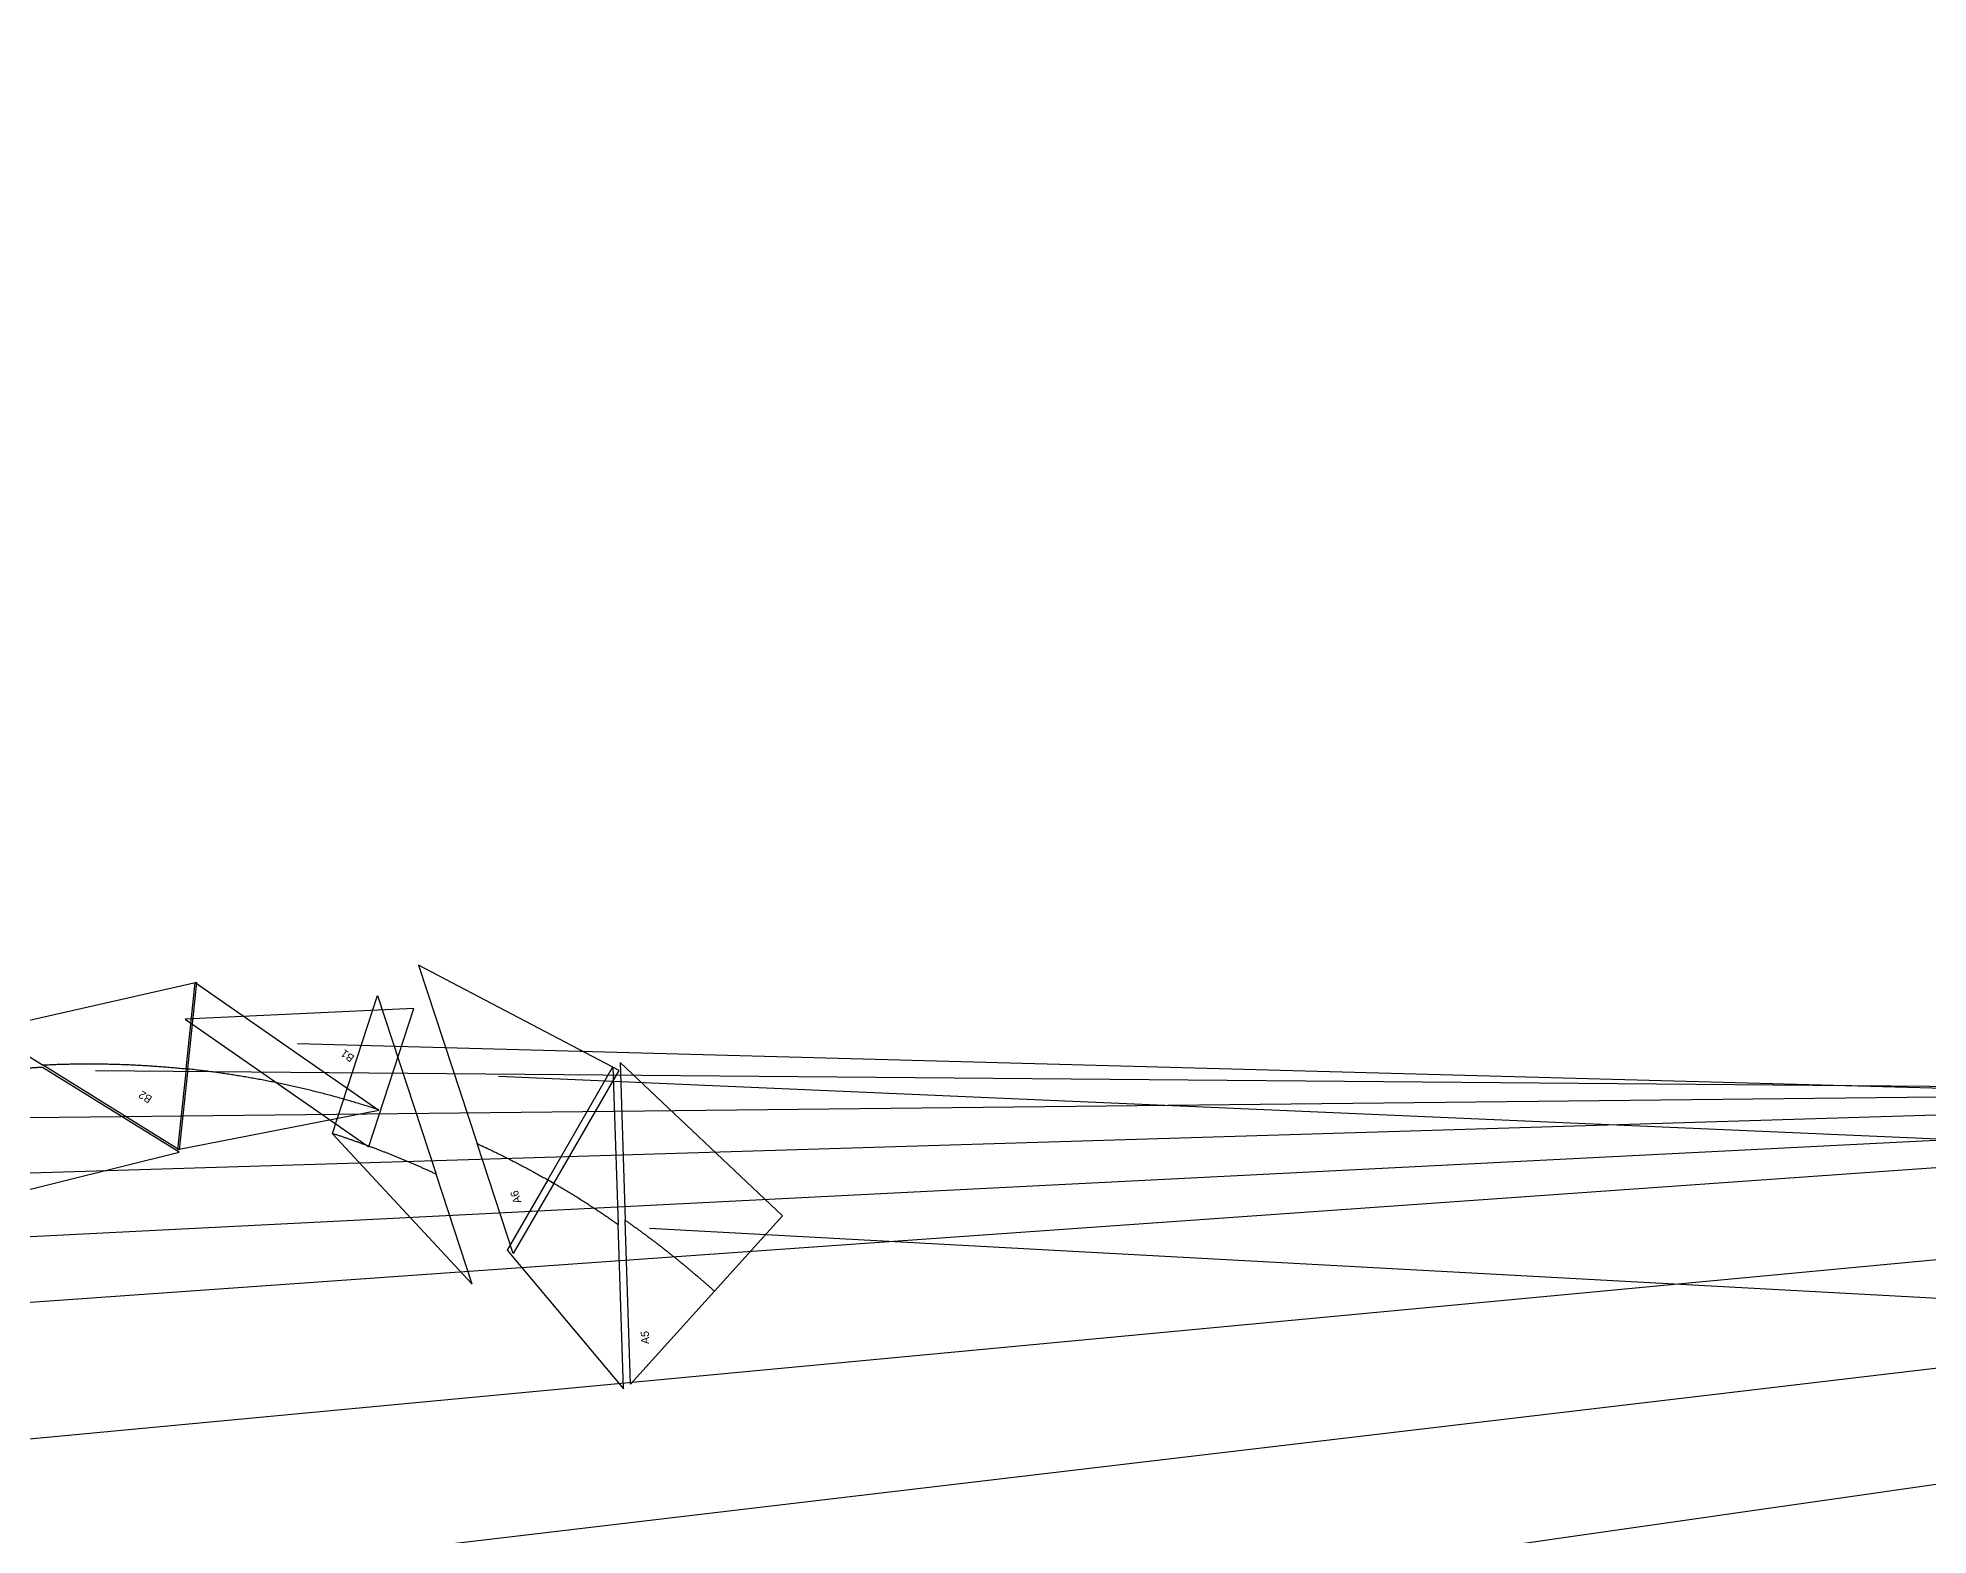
# Model space of a CAD drawing. Extents: x -8646 to 178477, y -34077 to 43180.
# Drawn here: x -372 to 14744, y 3634 to 15608 of the extents above; entities that cross this region are included whole.
import ezdxf

# ---------------------------------------------------------------- set-up
doc = ezdxf.new("R2010")
doc.units = 0
doc.header["$MEASUREMENT"] = 0
for name, color, linetype in [('08-connection.roosters', 7, 'CONTINUOUS'), ('08-text.roosters', 7, 'CONTINUOUS'), ('81_ROOSTERS_PLINE', 5, 'CONTINUOUS')]:
    doc.layers.add(name, color=color, linetype=linetype)

msp = doc.modelspace()

# ---------------------------------------------------------------- linework, layer by layer
at = {"layer": '08-connection.roosters'}
for p, q in [((-7343.858130604619, 877.1357984699305, 661.3427958335836), (174527.4079076358, 26858.08514451893)), ((-7037.082603459374, 2388.051740964363, 659.5842192043453), (174527.4079076358, 23858.08514451893)), ((-6498.051099716967, 3834.421249399886, 706.8573468052379), (174527.4079076358, 20858.08514451893)), ((-5672.860223046182, 5127.435845106038, 678.2450032062604), (174527.4079076358, 17858.08514451893)), ((-4195.642107188645, 5833.038410345374, 617.93023567459), (174527.4079076358, 14858.08514451893)), ((-2813.464880990865, 6458.431206687787, 608.2443535234648), (174527.4079076358, 11858.08514451893)), ((-1403.919189806508, 6963.46504033203, 580.3770048371491), (174527.4079076358, 8858.085144518933)), ((1705.12685749617, 7566.958934281483, 618.9725380565419), (174527.4079076358, 2858.085144518933)), ((88.65553693294987, 7348.86524641118, 572.2321686452246), (174527.4079076358, 5858.085144518933)), ((3311.557074248001, 7304.005791712098, 580.5593866365325), (174527.4079076358, -141.9148554810672)), ((4518.711591671058, 6089.551740798206, 542.4732510880306), (174527.4079076358, -3141.914855481067))]:
    msp.add_line(p, q, dxfattribs=at)
at = {"layer": '81_ROOSTERS_PLINE', "extrusion": (-0.05059174290104139, 0.1818941140510407, -0.9820157874615978)}
msp.add_lwpolyline([(-2769.719855455041, 6997.276164503067), (-3024.841281820331, 7655.34206047344), (-1302.381167169912, 7741.62982689574), (-1660.738447595388, 7345.368445193388), (-1672.070705341947, 7342.754379251082), (-1683.398848403554, 7340.122573881071), (-1694.722856769516, 7337.473034442422), (-1706.042710429144, 7334.805766294206), (-1717.358374188429, 7332.120778410768), (-1728.669812875576, 7329.418079861647), (-1739.977006524886, 7326.697676145932), (-1751.279935170664, 7323.959572762714), (-1762.57858646757, 7321.203773346288), (-1773.872887312657, 7318.430296450305), (-1785.162817822141, 7315.639147779882), (-1796.448358112239, 7312.83033304014), (-1807.729488299165, 7310.003857936196), (-1819.006188499137, 7307.159728173171), (-1830.278438828372, 7304.297949456185), (-1841.546219403084, 7301.418527490356), (-1852.809479779358, 7298.521475866551), (-1864.068170198388, 7295.60680820083), (-1875.322270861159, 7292.674530477834), (-1886.571761968656, 7289.724648682206), (-1897.816623721864, 7286.757168798586), (-1909.056836321769, 7283.772096811616), (-1920.292379969355, 7280.769438705939), (-1931.523234865607, 7277.749200466199), (-1942.749351005685, 7274.711396275809), (-1953.970678757006, 7271.656040419099), (-1965.187198384113, 7268.583139165556), (-1976.398890151548, 7265.492698784672), (-1987.605734323854, 7262.384725545939), (-1998.807711165574, 7259.259225718845), (-2010.00480094125, 7256.116205572883), (-2021.196983915424, 7252.955671377541), (-2033.091317682145, 7249.576129599239), (-2044.979953271061, 7246.176834181017), (-2056.862867139243, 7242.757793175812), (-2068.740035743763, 7239.319014636565), (-2080.611435541692, 7235.860506616214), (-2092.477042990102, 7232.382277167693), (-2104.336834546065, 7228.884334343947), (-2116.190786666652, 7225.36668619791), (-2128.038875808934, 7221.82934078252), (-2139.881078429983, 7218.272306150719), (-2151.717370986871, 7214.695590355442), (-2163.547729936669, 7211.099201449628), (-2175.372131736448, 7207.483147486217), (-2187.190552843281, 7203.847436518146), (-2199.002969714238, 7200.192076598352), (-2210.809358806391, 7196.517075779778), (-2222.609625448733, 7192.822464450877), (-2234.403675810508, 7189.108273254362), (-2246.191486606408, 7185.37451093759), (-2257.973034551131, 7181.621186247931), (-2269.748296359369, 7177.848307932741), (-2281.517248745818, 7174.055884739382), (-2293.279868425172, 7170.243925415218), (-2305.036132112126, 7166.412438707608), (-2316.786016521375, 7162.561433363916), (-2328.529498367613, 7158.690918131501), (-2340.266554365534, 7154.800901757725), (-2351.997161229835, 7150.891392989953), (-2363.721295675207, 7146.962400575543), (-2375.438934416347, 7143.013933261857), (-2387.15005416795, 7139.045999796259), (-2398.854631644709, 7135.058608926107), (-2410.552569781469, 7131.051794739316), (-2422.243779596763, 7127.025589080525), (-2433.928238082816, 7122.980001379407), (-2445.605922231848, 7118.915041065639), (-2457.276809036082, 7114.830717568901), (-2468.940875487742, 7110.727040318869), (-2480.598098579048, 7106.604018745217), (-2492.248455302224, 7102.461662277628), (-2503.891922649492, 7098.299980345775), (-2515.528477613074, 7094.118982379336), (-2527.158097185194, 7089.918677807988), (-2538.780758358072, 7085.699076061409), (-2550.396438123932, 7081.460186569276), (-2562.005113474996, 7077.202018761264), (-2573.606761403486, 7072.924582067053), (-2585.201358901626, 7068.627885916319), (-2596.788813788372, 7064.311965569568), (-2608.369034813138, 7059.976856461398), (-2619.941999264858, 7055.622568690927), (-2631.507684432466, 7051.249112357271), (-2643.066067604896, 7046.856497559544), (-2654.617126071083, 7042.444734396864), (-2666.160837119961, 7038.013832968345), (-2677.697178040463, 7033.563803373104), (-2689.226126121523, 7029.094655710257), (-2700.747658652076, 7024.606400078918), (-2712.261752921055, 7020.099046578205), (-2723.768386217395, 7015.572605307232), (-2735.26753583003, 7011.027086365117), (-2746.759179047893, 7006.462499850973), (-2758.243293159919, 7001.878855863918), (-2769.719855455041, 6997.276164503066)], dxfattribs=at)
at = {"layer": '81_ROOSTERS_PLINE', "color": 5, "extrusion": (0.03266261437086417, -0.1802023226794767, 0.9830871154294425)}
msp.add_lwpolyline([(2113.658465373279, 7222.492187653424), (2308.349477705465, 7900.896989631577), (3565.619322148875, 6618.488436147631), (3554.809866993113, 6624.375391203017), (3543.990766431945, 6630.244600999557), (3533.16204892608, 6636.096048495271), (3522.323742971627, 6641.929716694151), (3511.475877088174, 6647.745588652584), (3500.618479845405, 6653.543647465138), (3489.751579838379, 6659.323876277894), (3478.875205694531, 6665.086258284696), (3467.98938213388, 6670.830778802138), (3457.094149533137, 6676.55741496571), (3446.189528882006, 6682.266154202684), (3435.275541170194, 6687.956983940333), (3424.352260488643, 6693.629863907947), (3413.419610722935, 6699.284832290332), (3402.477688224212, 6704.921837735217), (3391.526589343609, 6710.540828890324), (3380.566207330513, 6716.141858731054), (3369.596668088311, 6721.724861545913), (3358.617991031794, 6727.289826048081), (3347.630195575756, 6732.836740950732), (3336.633301134992, 6738.365594967044), (3325.627327124294, 6743.876376810195), (3314.612292958457, 6749.369075193361), (3303.588218052272, 6754.843678829717), (3292.555181455764, 6760.300146898518), (3281.513202791336, 6765.738468282048), (3270.462307610213, 6771.158629030186), (3259.402521463621, 6776.560615192816), (3248.333869902785, 6781.944412819821), (3237.256378478931, 6787.310007961079), (3226.170072743284, 6792.657386666474), (3215.074978247069, 6797.986534985886), (3203.970528963376, 6803.297721465039), (3192.85747960452, 6808.590582295649), (3181.735852008293, 6813.8651063304), (3170.605668012489, 6819.121282421974), (3159.466949454902, 6824.359099423056), (3148.319718173324, 6829.578546186332), (3137.163996005548, 6834.779611564485), (3125.999804789368, 6839.9622844102), (3114.827166362579, 6845.126553576159), (3103.646102562971, 6850.27240791505), (3092.45663522834, 6855.399836279555), (3081.258786196479, 6860.508827522359), (3070.05257730518, 6865.599370496147), (3058.838030392237, 6870.6714540536), (3047.615167295444, 6875.725067047406), (3036.384009852593, 6880.760198330248), (3025.144579901478, 6885.776836754811), (3013.896899279892, 6890.774971173776), (3002.64098982563, 6895.754590439832), (2991.376873376483, 6900.715683405662), (2980.104571770245, 6905.658238923948), (2968.824106844711, 6910.582245847377), (2957.535500437671, 6915.487693028631), (2946.238774386922, 6920.374569320395), (2934.933950530254, 6925.242863575353), (2923.621050705462, 6930.092564646192), (2912.30009675034, 6934.923661385594), (2900.97111050268, 6939.736142646243), (2889.634113800276, 6944.529997280824), (2878.289128480922, 6949.305214142022), (2866.936176382409, 6954.061782082518), (2855.575279342532, 6958.799689955002), (2844.206556782787, 6963.518886196242), (2832.830197278658, 6968.219291490595), (2821.446223274521, 6972.900895969046), (2810.054657214748, 6977.563689762579), (2798.655521543712, 6982.207663002182), (2787.248838705788, 6986.832805818841), (2775.834631145347, 6991.439108343542), (2764.412921306764, 6996.026560707272), (2752.983731634411, 7000.595153041014), (2741.547084572663, 7005.144875475758), (2730.103002565892, 7009.675718142491), (2718.651508058472, 7014.187671172195), (2707.192623494775, 7018.680724695858), (2695.726371319177, 7023.154868844465), (2684.252773976049, 7027.610093749005), (2672.771853909765, 7032.046389540463), (2661.283633564698, 7036.463746349824), (2649.788135385223, 7040.862154308075), (2638.285381815711, 7045.241603546202), (2626.775395300537, 7049.602084195191), (2615.258198284073, 7053.943586386028), (2603.733813210693, 7058.2661002497), (2592.202262524771, 7062.569615917193), (2580.66356867068, 7066.854123519493), (2569.117754092792, 7071.119613187585), (2557.564841235482, 7075.366075052458), (2546.004852543123, 7079.593499245096), (2534.437810460087, 7083.801875896484), (2522.863737430749, 7087.991195137613), (2511.282655899482, 7092.161447099465), (2499.694588310658, 7096.312621913024), (2488.099557108652, 7100.444709709282), (2476.497718361799, 7104.557653366233), (2464.889233794629, 7108.651394763527), (2453.27412640614, 7112.725925353117), (2441.652419195334, 7116.781236586968), (2430.024135161211, 7120.817319917035), (2418.389297302772, 7124.834166795274), (2406.747928619016, 7128.831768673645), (2395.100052108945, 7132.810117004107), (2383.445690771557, 7136.769203238618), (2371.784867605854, 7140.709018829134), (2360.117605610836, 7144.629555227614), (2348.443927785504, 7148.530803886018), (2336.763857128857, 7152.412756256303), (2325.077416639896, 7156.275403790428), (2313.384629317622, 7160.118737940349), (2301.685518161034, 7163.942750158026), (2289.980106169134, 7167.747431895417), (2278.26841634092, 7171.53277460448), (2266.550471675394, 7175.29876973717), (2254.826295171556, 7179.045408745449), (2243.095909828406, 7182.772683081275), (2231.359338644945, 7186.480584196604), (2219.616604620173, 7190.169103543397), (2207.86773075309, 7193.838232573608), (2196.112740042696, 7197.487962739198), (2184.351655487993, 7201.118285492126), (2172.584500087979, 7204.72919228435), (2160.811296841657, 7208.320674567825), (2149.032068748025, 7211.892723794514), (2137.246838806085, 7215.44533141637), (2125.455630014836, 7218.978488885354), (2113.658465373278, 7222.492187653422)], dxfattribs=at)
at = {"layer": '81_ROOSTERS_PLINE', "extrusion": (-0.03427206997834103, -0.2715735255594451, 0.9618072808180509)}
msp.add_lwpolyline([(1414.322900848563, 7251.658544045021), (1632.056602462788, 8437.55041113165), (-171.4490268682903, 8111.256877458523), (1406.249872348022, 7253.256094704112), (1414.322900848563, 7251.658544045022)], dxfattribs=at)
at = {"layer": '81_ROOSTERS_PLINE', "color": 5, "extrusion": (0.2194185483857486, 0.2088324898771307, -0.9530186209072775)}
msp.add_lwpolyline([(3589.357821809656, 6461.358535711617), (4141.93613648684, 7532.994990573698), (2784.254842086437, 6855.992632436111), (2790.72333542193, 6853.293188636216), (2797.189242094319, 6850.587569628253), (2803.652558201378, 6847.87577774863), (2810.113279840886, 6845.157815333752), (2816.571403110617, 6842.433684720028), (2823.026924108349, 6839.703388243865), (2829.479838931859, 6836.966928241667), (2835.930143678924, 6834.224307049843), (2842.377827499543, 6831.475529970715), (2848.8228795948, 6828.720602316127), (2855.265296085031, 6825.959526459796), (2861.705073090575, 6823.192304775434), (2868.142206731765, 6820.41893963675), (2874.57669312894, 6817.639433417462), (2881.008528402436, 6814.853788491278), (2887.437708672591, 6812.062007231914), (2893.8642470921, 6809.264084588092), (2900.288102127796, 6806.460039332882), (2906.709269933986, 6803.64987389538), (2913.127746664975, 6800.833590704685), (2919.543528475074, 6798.011192189897), (2925.956611518586, 6795.182680780114), (2932.366991949821, 6792.348058904434), (2938.774665923084, 6789.507328991958), (2945.179629592685, 6786.660493471783), (2951.581879112929, 6783.807554773008), (2957.981410638125, 6780.948515324731), (2964.378220322579, 6778.083377556053), (2970.772304320599, 6775.212143896071), (2977.163658786491, 6772.334816773884), (2983.552279874563, 6769.451398618592), (2989.938163739121, 6766.561891859291), (2996.32129168428, 6763.666305670296), (3002.701647688942, 6760.764648076292), (3009.079227954716, 6757.856921578248), (3015.454028683216, 6754.943128677135), (3021.826046076053, 6752.023271873924), (3028.195276334834, 6749.097353669586), (3034.561715661176, 6746.165376565093), (3040.925360256685, 6743.227343061412), (3047.286206322975, 6740.283255659517), (3053.644250061658, 6737.333116860378), (3059.999487674342, 6734.376929164966), (3066.351915362641, 6731.414695074251), (3072.701529328164, 6728.446417089202), (3079.048325772525, 6725.472097710794), (3085.392300897331, 6722.491739439993), (3091.733450904196, 6719.505344777773), (3098.071758280152, 6716.512922707745), (3104.40720646367, 6713.514481826871), (3110.739791689282, 6710.510024713593), (3117.069510191518, 6707.499553946349), (3123.396358204911, 6704.48307210358), (3129.720331963991, 6701.460581763722), (3136.041427703286, 6698.432085505216), (3142.359641657329, 6695.397585906503), (3148.674970060651, 6692.35708554602), (3154.987409147784, 6689.310587002208), (3161.296955153256, 6686.258092853504), (3167.603604311599, 6683.19960567835), (3173.907352857344, 6680.135128055183), (3180.208197025021, 6677.064662562442), (3186.506133049163, 6673.98821177857), (3192.801157164298, 6670.905778282002), (3199.093241529292, 6667.817376483043), (3205.382380571955, 6664.723009936635), (3211.668570576264, 6661.62268128998), (3217.951807826195, 6658.516393190276), (3224.232088605723, 6655.404148284722), (3230.509409198824, 6652.285949220519), (3236.783765889475, 6649.161798644866), (3243.055154961653, 6646.031699204964), (3249.323572699333, 6642.895653548011), (3255.589015386491, 6639.753664321206), (3261.851479307104, 6636.605734171751), (3268.110960745148, 6633.451865746845), (3274.367455984598, 6630.292061693686), (3280.620961309432, 6627.126324659476), (3286.871473003624, 6623.954657291413), (3293.118987351152, 6620.777062236696), (3299.363488046402, 6617.593548569138), (3305.60495840867, 6614.404125615051), (3311.84339478836, 6611.208796080066), (3318.078793535875, 6608.007562669813), (3324.311151001618, 6604.800428089919), (3330.54046353599, 6601.587395046013), (3336.766727489398, 6598.368466243726), (3342.989939212242, 6595.143644388687), (3349.210095054927, 6591.912932186524), (3355.427191367856, 6588.676332342866), (3361.641224501432, 6585.433847563343), (3367.852190806057, 6582.185480553584), (3374.060086632135, 6578.931234019219), (3380.264908330071, 6575.671110665875), (3386.466652250265, 6572.405113199182), (3392.665314743122, 6569.133244324771), (3398.860973096569, 6565.855463880453), (3405.053504757135, 6562.571837399718), (3411.242906152126, 6559.282367684915), (3417.429173708844, 6555.987057538398), (3423.612303854592, 6552.68590976252), (3429.792293016673, 6549.378927159632), (3435.969137622393, 6546.06611253209), (3442.142834099053, 6542.747468682244), (3448.313378873956, 6539.422998412447), (3454.480768374406, 6536.09270452505), (3460.644999027706, 6532.756589822408), (3466.80606726116, 6529.414657106874), (3472.963969502073, 6526.066909180799), (3479.118702177746, 6522.713348846537), (3485.270261715481, 6519.353978906438), (3491.418644542583, 6515.988802162856), (3497.563847086357, 6512.617821418145), (3503.705865774104, 6509.241039474656), (3509.844697033127, 6505.858459134742), (3515.980337290731, 6502.470083200756), (3522.112782974219, 6499.075914475049), (3528.242030510894, 6495.675955759976), (3534.36807632806, 6492.270209857888), (3540.490916853018, 6488.858679571138), (3546.610548513073, 6485.441367702078), (3552.726967735528, 6482.018277053063), (3558.840170947689, 6478.589410426443), (3564.950154576856, 6475.154770624571), (3571.056915050332, 6471.7143604498), (3577.160448795421, 6468.268182704483), (3583.260752239429, 6464.816240190971), (3589.357821809656, 6461.358535711618)], dxfattribs=at)
at = {"layer": '81_ROOSTERS_PLINE', "extrusion": (-0.02927299877169784, -0.151467510876889, 0.9880286861684088)}
msp.add_lwpolyline([(2463.352529488897, 7128.362768141757), (2803.60445864573, 8125.009919764452), (1070.047117033011, 8655.401493870411), (1801.199575985352, 7326.098378754622), (1811.679383418523, 7323.481970511368), (1822.155378216128, 7320.850412064595), (1832.62754439669, 7318.203707889552), (1843.095865978733, 7315.541862461481), (1853.560326980779, 7312.864880255636), (1864.020911421351, 7310.172765747259), (1874.477603318973, 7307.465523411599), (1884.930386692167, 7304.743157723902), (1895.379222347466, 7302.005679258664), (1905.824071155986, 7299.253098716917), (1916.264917195331, 7296.485420773578), (1926.701744543105, 7293.702650103569), (1937.134537276908, 7290.904791381812), (1947.563279474346, 7288.091849283225), (1957.98795521302, 7285.263828482729), (1968.408548570532, 7282.420733655244), (1978.825101245246, 7279.562553620553), (1989.237470378194, 7276.689327910773), (1999.645640140252, 7273.801061498394), (2010.049594702294, 7270.897759355911), (2020.449318235195, 7267.979426455815), (2030.844794909828, 7265.046067770598), (2041.23600889707, 7262.097688272754), (2051.622944367795, 7259.134292934771), (2062.005585492877, 7256.155886729146), (2072.383916443191, 7253.162474628371), (2082.757921389612, 7250.154061604933), (2093.127584503015, 7247.130652631328), (2103.492889954273, 7244.092252680048), (2113.853821914263, 7241.038866723587), (2124.210364553859, 7237.970499734432), (2134.562502043933, 7234.887156685081), (2144.910171405857, 7231.788856702897), (2155.25331249295, 7228.675618357842), (2165.59190960878, 7225.547447015254), (2175.925947056915, 7222.404348040468), (2186.255409140922, 7219.246326798818), (2196.580280164372, 7216.073388655641), (2206.900544430831, 7212.885538976271), (2217.216186243867, 7209.682783126045), (2227.52718990705, 7206.465126470299), (2237.833539723945, 7203.232574374366), (2248.135219998124, 7199.985132203585), (2258.432215033152, 7196.722805323286), (2268.724509132597, 7193.44559909881), (2279.012086600031, 7190.153518895488), (2289.294931739018, 7186.84657007866), (2299.573028853128, 7183.524758013657), (2309.846316794324, 7180.18810286456), (2320.11473476926, 7176.836624969987), (2330.37826722352, 7173.470330083459), (2340.636898602691, 7170.089223958495), (2350.890613352356, 7166.693312348615), (2361.139395918105, 7163.282601007337), (2371.383230745519, 7159.857095688177), (2381.622102280188, 7156.416802144656), (2391.855994967694, 7152.961726130293), (2402.084893253624, 7149.491873398608), (2412.308781583563, 7146.007249703118), (2422.527644403097, 7142.507860797341), (2432.741466157812, 7138.993712434798), (2442.950231293294, 7135.464810369007), (2453.153924255127, 7131.921160353486), (2463.352529488897, 7128.362768141756)], dxfattribs=at)
at = {"layer": '81_ROOSTERS_PLINE', "color": 5, "extrusion": (-0.04475863911972539, 0.1909130600558805, -0.9805859818110036)}
msp.add_lwpolyline([(-1357.797611757423, 7400.165542443919), (-1351.3715937006, 7401.361878007518), (-1344.944543683995, 7402.552541227976), (-1338.516465315732, 7403.737531384836), (-1332.087362203937, 7404.916847757641), (-1325.657237956734, 7406.090489625931), (-1319.226096182249, 7407.258456269248), (-1312.793940488608, 7408.420746967133), (-1306.360774483934, 7409.577360999128), (-1299.926601776353, 7410.728297644774), (-1293.491425973991, 7411.873556183615), (-1287.055250684972, 7413.013135895189), (-1280.618079517421, 7414.147036059039), (-1274.179916079464, 7415.275255954707), (-1267.740763979225, 7416.397794861737), (-1261.300626824831, 7417.514652059667), (-1254.859508224404, 7418.625826828041), (-1248.417411786072, 7419.731318446398), (-1241.974341117958, 7420.831126194281), (-1235.530299828189, 7421.925249351232), (-1229.085291524889, 7423.013687196792), (-1222.639319816183, 7424.096439010505), (-1216.192388310197, 7425.17350407191), (-1209.744500615054, 7426.244881660547), (-1203.295660338882, 7427.310571055961), (-1196.845871089803, 7428.370571537693), (-1190.395136475945, 7429.424882385282), (-1183.943460105431, 7430.473502878275), (-1177.490845586387, 7431.516432296208), (-1171.037296526938, 7432.553669918625), (-1164.58281653521, 7433.585215025068), (-1158.127409219326, 7434.611066895077), (-1151.671078187413, 7435.631224808196), (-1145.21384923803, 7436.645684567635), (-1138.75574844736, 7437.654442013588), (-1132.296779445645, 7438.657496543202), (-1125.836945863129, 7439.654847553615), (-1119.376251330058, 7440.646494441971), (-1112.914699476674, 7441.632436605414), (-1106.452293933222, 7442.612673441085), (-1099.989038329946, 7443.58720434613), (-1093.52493629709, 7444.556028717688), (-1087.059991464898, 7445.519145952901), (-1080.594207463613, 7446.476555448917), (-1074.127587923481, 7447.428256602873), (-1067.660136474745, 7448.374248811915), (-1061.191856747649, 7449.314531473185), (-1054.722752372437, 7450.249103983825), (-1048.252826979354, 7451.177965740979), (-1041.782084198642, 7452.101116141789), (-1035.310527660547, 7453.018554583397), (-1028.838160995313, 7453.930280462948), (-1022.364987833183, 7454.836293177582), (-1015.891011804401, 7455.736592124443), (-1009.416236539211, 7456.631176700673), (-1002.940665667859, 7457.520046303415), (-996.4643028205868, 7458.403200329813), (-989.9871516276395, 7459.28063817701), (-983.5092157192606, 7460.152359242144), (-977.0304987256945, 7461.018362922364), (-970.551004277185, 7461.878648614807), (-964.0707360039763, 7462.73321571662), (-957.5896975363125, 7463.582063624944), (-951.1078925044379, 7464.425191736922), (-944.6253245385959, 7465.262599449696), (-819.1974273386992, 6451.947834316938), (-2266.494490198233, 6473.189243259293), (-1357.797611757423, 7400.16554244392)], dxfattribs=at)
at = {"layer": '81_ROOSTERS_PLINE', "extrusion": (0.05059174290104119, -0.1818941140510422, 0.9820157874615975)}
msp.add_lwpolyline([(1660.738447595365, 7345.368445193394), (1672.070705341924, 7342.754379251088), (1683.39884840353, 7340.122573881077), (1694.722856769493, 7337.473034442428), (1706.042710429121, 7334.805766294211), (1717.358374188406, 7332.120778410774), (1728.669812875552, 7329.418079861653), (1739.977006524863, 7326.697676145938), (1751.27993517064, 7323.959572762719), (1762.578586467546, 7321.203773346294), (1773.872887312633, 7318.430296450311), (1785.162817822118, 7315.639147779889), (1796.448358112215, 7312.830333040146), (1807.729488299142, 7310.003857936203), (1819.006188499114, 7307.159728173178), (1830.278438828348, 7304.297949456191), (1841.546219403061, 7301.418527490361), (1852.809479779335, 7298.521475866557), (1864.068170198365, 7295.606808200837), (1875.322270861136, 7292.674530477841), (1886.571761968633, 7289.724648682211), (1897.816623721841, 7286.757168798591), (1909.056836321746, 7283.772096811623), (1920.292379969331, 7280.769438705946), (1931.523234865584, 7277.749200466205), (1942.749351005662, 7274.711396275815), (1953.970678756983, 7271.656040419105), (1965.18719838409, 7268.583139165562), (1976.398890151525, 7265.492698784679), (1987.605734323831, 7262.384725545945), (1998.807711165551, 7259.259225718853), (2010.004800941226, 7256.11620557289), (2021.196983915401, 7252.955671377547), (2033.091317682122, 7249.576129599245), (2044.979953271038, 7246.176834181023), (2056.86286713922, 7242.75779317582), (2068.74003574374, 7239.319014636571), (2080.611435541669, 7235.860506616221), (2092.477042990079, 7232.382277167701), (2104.336834546042, 7228.884334343954), (2116.190786666629, 7225.366686197916), (2128.038875808911, 7221.829340782528), (2139.88107842996, 7218.272306150725), (2151.717370986848, 7214.695590355449), (2163.547729936646, 7211.099201449636), (2175.372131736425, 7207.483147486225), (2187.190552843258, 7203.847436518153), (2199.002969714215, 7200.19207659836), (2210.809358806368, 7196.517075779785), (2222.609625448711, 7192.822464450885), (2234.403675810484, 7189.108273254368), (2246.191486606385, 7185.374510937599), (2257.973034551108, 7181.621186247939), (2269.748296359346, 7177.848307932748), (2281.517248745795, 7174.05588473939), (2293.279868425149, 7170.243925415225), (2305.036132112104, 7166.412438707615), (2316.786016521352, 7162.561433363923), (2328.52949836759, 7158.690918131509), (2340.266554365512, 7154.800901757733), (2351.997161229812, 7150.891392989961), (2363.721295675185, 7146.96240057555), (2375.438934416325, 7143.013933261865), (2387.150054167927, 7139.045999796267), (2398.854631644686, 7135.058608926115), (2410.552569781446, 7131.051794739325), (2422.243779596741, 7127.025589080533), (2433.928238082793, 7122.980001379415), (2445.605922231825, 7118.915041065648), (2457.27680903606, 7114.830717568909), (2468.940875487719, 7110.727040318876), (2480.598098579025, 7106.604018745226), (2492.248455302201, 7102.461662277636), (2503.89192264947, 7098.299980345783), (2515.528477613052, 7094.118982379344), (2527.158097185171, 7089.918677807996), (2538.780758358049, 7085.699076061417), (2550.396438123909, 7081.460186569284), (2562.005113474974, 7077.202018761273), (2573.606761403464, 7072.924582067061), (2585.201358901604, 7068.627885916328), (2596.78881378835, 7064.311965569576), (2608.369034813115, 7059.976856461406), (2619.941999264835, 7055.622568690936), (2631.507684432444, 7051.249112357279), (2643.066067604874, 7046.856497559553), (2654.617126071061, 7042.444734396872), (2666.160837119938, 7038.013832968353), (2677.697178040441, 7033.563803373113), (2689.226126121501, 7029.094655710265), (2700.747658652054, 7024.606400078927), (2712.261752921032, 7020.099046578213), (2723.768386217373, 7015.572605307241), (2735.267535830008, 7011.027086365126), (2746.75917904787, 7006.462499850982), (2758.243293159896, 7001.878855863927), (2769.719855455019, 6997.276164503075), (2531.418132498201, 6382.595386557255), (1660.738447595365, 7345.368445193394)], dxfattribs=at)
at = {"layer": '81_ROOSTERS_PLINE', "color": 5, "extrusion": (-0.03266261437086403, 0.1802023226794776, -0.9830871154294424)}
msp.add_lwpolyline([(-3565.619322148863, 6618.488436147634), (-3554.809866993101, 6624.375391203021), (-3543.990766431932, 6630.24460099956), (-3533.162048926068, 6636.096048495274), (-3522.323742971615, 6641.929716694153), (-3511.475877088161, 6647.745588652589), (-3500.618479845392, 6653.543647465142), (-3489.751579838366, 6659.323876277896), (-3478.875205694519, 6665.086258284698), (-3467.989382133867, 6670.830778802141), (-3457.094149533124, 6676.557414965714), (-3446.189528881994, 6682.266154202687), (-3435.275541170182, 6687.956983940337), (-3424.35226048863, 6693.62986390795), (-3413.419610722923, 6699.284832290336), (-3402.477688224199, 6704.921837735221), (-3391.526589343597, 6710.540828890326), (-3380.566207330501, 6716.141858731057), (-3369.596668088298, 6721.724861545917), (-3358.617991031781, 6727.289826048083), (-3347.630195575744, 6732.836740950735), (-3336.633301134979, 6738.365594967046), (-3325.627327124281, 6743.876376810198), (-3314.612292958444, 6749.369075193364), (-3303.588218052259, 6754.843678829719), (-3292.555181455751, 6760.30014689852), (-3281.513202791323, 6765.73846828205), (-3270.4623076102, 6771.158629030188), (-3259.402521463609, 6776.56061519282), (-3248.333869902773, 6781.944412819824), (-3237.256378478918, 6787.310007961082), (-3226.170072743271, 6792.657386666478), (-3215.074978247057, 6797.986534985889), (-3203.970528963363, 6803.297721465043), (-3192.857479604507, 6808.590582295653), (-3181.735852008281, 6813.865106330402), (-3170.605668012477, 6819.121282421977), (-3159.466949454889, 6824.35909942306), (-3148.319718173311, 6829.578546186336), (-3137.163996005535, 6834.779611564488), (-3125.999804789356, 6839.962284410202), (-3114.827166362566, 6845.126553576163), (-3103.646102562959, 6850.272407915054), (-3092.456635228327, 6855.399836279558), (-3081.258786196466, 6860.508827522362), (-3070.052577305168, 6865.599370496149), (-3058.838030392224, 6870.671454053603), (-3047.615167295431, 6875.725067047409), (-3036.38400985258, 6880.760198330252), (-3025.144579901465, 6885.776836754814), (-3013.89689927988, 6890.774971173779), (-3002.640989825617, 6895.754590439835), (-2991.37687337647, 6900.715683405664), (-2980.104571770233, 6905.658238923952), (-2968.824106844698, 6910.582245847379), (-2957.535500437659, 6915.487693028633), (-2946.238774386909, 6920.374569320397), (-2934.933950530241, 6925.242863575357), (-2923.62105070545, 6930.092564646195), (-2912.300096750328, 6934.923661385597), (-2900.971110502667, 6939.736142646245), (-2889.634113800264, 6944.529997280828), (-2878.289128480909, 6949.305214142025), (-2866.936176382396, 6954.061782082521), (-2855.575279342519, 6958.799689955004), (-2844.206556782774, 6963.518886196245), (-2832.830197278646, 6968.219291490598), (-2821.446223274509, 6972.900895969049), (-2810.054657214735, 6977.563689762582), (-2798.6555215437, 6982.207663002185), (-2787.248838705775, 6986.832805818844), (-2775.834631145334, 6991.439108343545), (-2764.412921306751, 6996.026560707274), (-2752.983731634398, 7000.595153041017), (-2741.54708457265, 7005.144875475761), (-2730.103002565879, 7009.675718142494), (-2718.651508058459, 7014.187671172197), (-2707.192623494763, 7018.680724695861), (-2695.726371319164, 7023.154868844468), (-2684.252773976035, 7027.610093749007), (-2672.771853909752, 7032.046389540465), (-2661.283633564685, 7036.463746349827), (-2649.78813538521, 7040.862154308078), (-2638.285381815698, 7045.241603546204), (-2626.775395300524, 7049.602084195193), (-2615.25819828406, 7053.94358638603), (-2603.733813210681, 7058.266100249703), (-2592.202262524758, 7062.569615917196), (-2580.663568670667, 7066.854123519495), (-2569.117754092779, 7071.119613187588), (-2557.564841235469, 7075.36607505246), (-2546.00485254311, 7079.593499245098), (-2534.437810460075, 7083.801875896487), (-2522.863737430736, 7087.991195137614), (-2511.282655899469, 7092.161447099466), (-2499.694588310646, 7096.312621913027), (-2488.09955710864, 7100.444709709283), (-2476.497718361787, 7104.557653366235), (-2464.889233794616, 7108.651394763529), (-2453.274126406127, 7112.72592535312), (-2441.652419195321, 7116.781236586969), (-2430.024135161199, 7120.817319917036), (-2418.38929730276, 7124.834166795276), (-2406.747928619004, 7128.831768673647), (-2395.100052108932, 7132.810117004109), (-2383.445690771544, 7136.76920323862), (-2371.784867605841, 7140.709018829136), (-2360.117605610823, 7144.629555227617), (-2348.443927785491, 7148.53080388602), (-2336.763857128844, 7152.412756256305), (-2325.077416639884, 7156.27540379043), (-2313.384629317609, 7160.118737940351), (-2301.685518161022, 7163.942750158029), (-2289.980106169121, 7167.747431895419), (-2278.268416340907, 7171.53277460448), (-2266.550471675381, 7175.298769737171), (-2254.826295171543, 7179.04540874545), (-2243.095909828393, 7182.772683081275), (-2231.359338644932, 7186.480584196606), (-2219.61660462016, 7190.169103543398), (-2207.867730753077, 7193.838232573609), (-2196.112740042684, 7197.487962739199), (-2184.35165548798, 7201.118285492127), (-2172.584500087967, 7204.72919228435), (-2160.811296841644, 7208.320674567826), (-2149.032068748013, 7211.892723794514), (-2137.246838806072, 7215.445331416371), (-2125.455630014823, 7218.978488885355), (-2113.658465373266, 7222.492187653424), (-1931.803086372141, 6588.813411719887), (-3571.681197469544, 6612.305355565726), (-3565.619322148863, 6618.488436147634)], dxfattribs=at)
at = {"layer": '81_ROOSTERS_PLINE', "color": 5, "extrusion": (-0.1173770714152826, -0.1005922475832619, 0.98797966721594)}
msp.add_lwpolyline([(-2505.821813765186, 7113.546892410744), (-2851.939836277284, 8108.172065340172), (-1867.433442572724, 7309.480836029588), (-1877.536635897965, 7306.860159590793), (-1887.636141394532, 7304.225371162436), (-1897.731944684007, 7301.57647492364), (-1907.824031387963, 7298.91347505353), (-1917.912387127973, 7296.236375731236), (-1927.996997525615, 7293.54518113588), (-1938.077848202463, 7290.839895446587), (-1948.154924780093, 7288.120522842482), (-1958.228191996031, 7285.387073185411), (-1968.29761465006, 7282.639556445602), (-1978.363178416547, 7279.877976975749), (-1988.424868969852, 7277.102339128547), (-1998.482671984346, 7274.312647256686), (-2008.536573134391, 7271.508905712861), (-2018.586558094353, 7268.691118849763), (-2028.632612538599, 7265.859291020089), (-2038.674701217676, 7263.013432522011), (-2048.712789207008, 7260.153553687333), (-2058.746862236139, 7257.279659041325), (-2068.776906034611, 7254.391753109255), (-2078.802906331966, 7251.489840416391), (-2088.824848857746, 7248.573925488003), (-2098.842719341495, 7245.644012849361), (-2108.856503512755, 7242.700107025733), (-2118.866166359203, 7239.742218687374), (-2128.871673054095, 7236.770358575531), (-2138.873009372019, 7233.784531390733), (-2148.870161087565, 7230.784741833504), (-2158.86311397532, 7227.770994604376), (-2168.851853809874, 7224.743294403872), (-2178.836366365816, 7221.701645932523), (-2188.816637417735, 7218.646053890854), (-2198.792703051915, 7215.576507460857), (-2208.76443701178, 7212.493045840796), (-2218.731825173304, 7209.395673983373), (-2228.694853412454, 7206.284396841293), (-2238.653507605208, 7203.15921936726), (-2248.607773627534, 7200.020146513978), (-2258.557637355405, 7196.867183234152), (-2268.503084664796, 7193.700334480487), (-2278.444101431677, 7190.519605205687), (-2288.380673532019, 7187.325000362454), (-2298.312786841794, 7184.116524903494), (-2308.240427236976, 7180.894183781511), (-2318.163580593538, 7177.65798194921), (-2328.082232787448, 7174.407924359294), (-2337.996369694682, 7171.14401596447), (-2347.90597719121, 7167.866261717437), (-2357.811000284553, 7164.574680184014), (-2367.711384254636, 7161.269290092478), (-2377.607115104802, 7157.950096732478), (-2387.498178838394, 7154.617105393656), (-2397.384561458754, 7151.270321365659), (-2407.266248969221, 7147.909749938131), (-2417.143227373141, 7144.53539640072), (-2427.015482673854, 7141.147266043068), (-2436.883000874703, 7137.745364154827), (-2446.74576797903, 7134.329696025636), (-2456.603769990177, 7130.900266945144), (-2466.456992911485, 7127.457082202995), (-2476.305422746298, 7124.000147088834), (-2486.149045497958, 7120.529466892307), (-2495.987847169807, 7117.045046903062), (-2505.821813765186, 7113.546892410744)], dxfattribs=at)
at = {"layer": '81_ROOSTERS_PLINE', "extrusion": (-0.03995915932852006, -0.09866608874051852, 0.9943179916497571)}
msp.add_lwpolyline([(2573.868997661371, 7108.331524492318), (2851.022604397462, 7876.142219944457), (1187.671423351805, 8528.428902096564), (1699.482750295889, 7368.597153680206), (1706.428308874431, 7366.978261400782), (1713.372321400462, 7365.352772164768), (1720.314783234625, 7363.720687120212), (1727.255689737568, 7362.082007415162), (1734.19503626993, 7360.436734197665), (1741.13281819236, 7358.784868615765), (1748.069030865498, 7357.126411817513), (1755.003669649991, 7355.461364950954), (1761.936723459485, 7353.78973072182), (1768.86818121642, 7352.111511859642), (1775.798038290779, 7350.4267095491), (1782.726290052544, 7348.735324974873), (1789.652931871696, 7347.037359321639), (1796.577959118217, 7345.332813774074), (1803.501367162089, 7343.621689516861), (1810.423151373294, 7341.903987734676), (1817.343323191365, 7340.179705600089), (1824.261842619063, 7338.448853115026), (1831.178705041102, 7336.711431518902), (1838.09390584219, 7334.967442051123), (1845.007440407037, 7333.216885951106), (1851.919304120353, 7331.459764458259), (1858.829492366847, 7329.696078811996), (1865.738000531229, 7327.92583025173), (1872.644823998208, 7326.149020016871), (1879.549958152496, 7324.365649346832), (1886.453398378801, 7322.575719481024), (1893.355140061834, 7320.779231658857), (1900.255178586302, 7318.976187119748), (1907.153509336918, 7317.166587103105), (1914.050127698389, 7315.350432848341), (1920.945029055427, 7313.527725594868), (1927.838195877913, 7311.698470015913), (1934.729610871104, 7309.86267077443), (1941.619269440211, 7308.020329182503), (1948.507166990446, 7306.171446552217), (1955.393298927019, 7304.316024195658), (1962.277660655142, 7302.454063424907), (1969.160247580028, 7300.585565552053), (1976.041055106886, 7298.710531889178), (1982.920078640928, 7296.828963748368), (1989.797313587367, 7294.940862441706), (1996.672755351413, 7293.046229281277), (2003.546399338277, 7291.145065579167), (2010.418240953172, 7289.23737264746), (2017.288275601307, 7287.32315179824), (2024.156498687895, 7285.402404343593), (2031.022905618146, 7283.475131595602), (2037.88747907209, 7281.541338457683), (2044.750201702873, 7279.601029893049), (2051.611068938779, 7277.654207285643), (2058.470076208097, 7275.700872019414), (2065.327218939117, 7273.74102547831), (2072.182492560127, 7271.774669046275), (2079.035892499415, 7269.80180410726), (2085.887414185268, 7267.822432045208), (2092.737053045976, 7265.836554244068), (2099.584804509826, 7263.844172087785), (2106.430664005107, 7261.84528696031), (2113.274626960107, 7259.839900245586), (2120.116688803115, 7257.828013327562), (2126.956844962419, 7255.809627590184), (2133.795090866307, 7253.7847444174), (2140.631421943066, 7251.753365193154), (2147.465914980106, 7249.715466999787), (2154.298445973091, 7247.671086766188), (2161.129010383508, 7245.620225984318), (2167.957603672832, 7243.562886146136), (2174.784221302548, 7241.499068743606), (2181.608858734133, 7239.428775268684), (2188.431511429071, 7237.352007213334), (2195.25217484884, 7235.268766069512), (2202.070844454922, 7233.179053329181), (2208.887515708798, 7231.082870484302), (2215.702184071948, 7228.980219026834), (2222.514845005854, 7226.871100448736), (2229.325493971995, 7224.755516241969), (2236.134126431852, 7222.633467898494), (2242.940737846907, 7220.504956910273), (2249.745323678638, 7218.369984769264), (2256.547879388528, 7216.228552967427), (2263.348400438058, 7214.080662996723), (2270.146882288706, 7211.926316349112), (2276.943320401956, 7209.765514516555), (2283.737710239287, 7207.598258991012), (2290.530047262179, 7205.424551264442), (2297.320326932115, 7203.244392828806), (2304.108544710572, 7201.057785176064), (2310.894696059033, 7198.864729798179), (2317.678776438979, 7196.665228187107), (2324.46078131189, 7194.45928183481), (2331.240706139247, 7192.246892233251), (2338.01854638253, 7190.028060874386), (2344.794297503221, 7187.802789250176), (2351.5679549628, 7185.571078852582), (2358.339514222746, 7183.332931173565), (2365.108945587016, 7181.088356060061), (2371.876219578504, 7178.837363392149), (2378.641331708644, 7176.579954803686), (2385.404277488859, 7174.316131928531), (2392.16505243058, 7172.045896400543), (2398.92365204523, 7169.769249853579), (2405.680071844239, 7167.486193921498), (2412.434307339034, 7165.196730238158), (2419.186354041043, 7162.900860437419), (2425.936207461692, 7160.598586153138), (2432.68386311241, 7158.289909019171), (2439.429316504625, 7155.974830669383), (2446.172563149762, 7153.653352737626), (2452.913598559252, 7151.325476857761), (2459.652418244519, 7148.991204663648), (2466.389017716991, 7146.650537789143), (2473.123392488098, 7144.303477868106), (2479.855538069265, 7141.950026534392), (2486.585449971919, 7139.590185421865), (2493.313123707491, 7137.223956164378), (2500.038554787405, 7134.851340395791), (2506.76173872309, 7132.472339749966), (2513.482671025973, 7130.086955860758), (2520.201347207482, 7127.695190362027), (2526.917762779043, 7125.297044887628), (2533.631913252085, 7122.892521071422), (2540.343794138037, 7120.481620547269), (2547.053400948323, 7118.064344949026), (2553.760729194371, 7115.640695910552), (2560.465774387611, 7113.210675065701), (2567.168532039468, 7110.774284048337), (2573.868997661371, 7108.331524492317)], dxfattribs=at)
at = {"layer": '81_ROOSTERS_PLINE', "extrusion": (0.03427206997832925, 0.2715735255594978, -0.9618072808180367)}
msp.add_lwpolyline([(-1406.249872348517, 7253.256094703939), (-1414.322900849058, 7251.658544044849), (-1413.856683299159, 7249.119278893801), (-1406.249872348517, 7253.256094703939)], dxfattribs=at)
at = {"layer": '81_ROOSTERS_PLINE', "color": 5, "extrusion": (-0.219418548385749, -0.208832489877131, 0.9530186209072774)}
msp.add_lwpolyline([(-2784.254842086438, 6855.992632436111), (-2790.723335421931, 6853.293188636215), (-2797.18924209432, 6850.587569628253), (-2803.652558201379, 6847.87577774863), (-2810.113279840886, 6845.157815333752), (-2816.571403110617, 6842.433684720027), (-2823.026924108349, 6839.703388243863), (-2829.479838931859, 6836.966928241665), (-2835.930143678924, 6834.224307049843), (-2842.377827499543, 6831.475529970714), (-2848.8228795948, 6828.720602316127), (-2855.265296085031, 6825.959526459796), (-2861.705073090575, 6823.192304775433), (-2868.142206731765, 6820.418939636749), (-2874.576693128941, 6817.63943341746), (-2881.008528402437, 6814.853788491277), (-2887.437708672592, 6812.062007231913), (-2893.864247092101, 6809.264084588091), (-2900.288102127797, 6806.46003933288), (-2906.709269933986, 6803.649873895379), (-2913.127746664976, 6800.833590704684), (-2919.543528475074, 6798.011192189896), (-2925.956611518586, 6795.182680780113), (-2932.366991949821, 6792.348058904434), (-2938.774665923084, 6789.507328991957), (-2945.179629592686, 6786.660493471782), (-2951.58187911293, 6783.807554773007), (-2957.981410638125, 6780.948515324731), (-2964.37822032258, 6778.083377556052), (-2970.772304320599, 6775.212143896071), (-2977.163658786491, 6772.334816773884), (-2983.552279874563, 6769.451398618591), (-2989.938163739122, 6766.56189185929), (-2996.32129168428, 6763.666305670296), (-3002.701647688942, 6760.764648076291), (-3009.079227954717, 6757.856921578248), (-3015.454028683217, 6754.943128677134), (-3021.826046076053, 6752.023271873924), (-3028.195276334834, 6749.097353669586), (-3034.561715661177, 6746.165376565092), (-3040.925360256685, 6743.227343061411), (-3047.286206322975, 6740.283255659517), (-3053.644250061658, 6737.333116860377), (-3059.999487674342, 6734.376929164965), (-3066.351915362641, 6731.414695074249), (-3072.701529328165, 6728.446417089202), (-3079.048325772525, 6725.472097710792), (-3085.392300897332, 6722.491739439992), (-3091.733450904197, 6719.505344777772), (-3098.071758280153, 6716.512922707743), (-3104.40720646367, 6713.514481826871), (-3110.739791689282, 6710.510024713592), (-3117.069510191519, 6707.499553946349), (-3123.396358204911, 6704.48307210358), (-3129.720331963991, 6701.460581763721), (-3136.041427703286, 6698.432085505216), (-3142.35964165733, 6695.397585906503), (-3148.674970060651, 6692.357085546019), (-3154.987409147784, 6689.310587002206), (-3161.296955153256, 6686.258092853503), (-3167.603604311599, 6683.199605678348), (-3173.907352857344, 6680.135128055182), (-3180.208197025021, 6677.064662562441), (-3186.506133049164, 6673.988211778569), (-3192.801157164298, 6670.905778282001), (-3199.093241529293, 6667.817376483042), (-3205.382380571956, 6664.723009936635), (-3211.668570576265, 6661.622681289979), (-3217.951807826195, 6658.516393190275), (-3224.232088605723, 6655.404148284721), (-3230.509409198824, 6652.285949220518), (-3236.783765889475, 6649.161798644865), (-3243.055154961654, 6646.031699204964), (-3249.323572699333, 6642.89565354801), (-3255.589015386491, 6639.753664321206), (-3261.851479307104, 6636.605734171751), (-3268.110960745148, 6633.451865746844), (-3274.367455984599, 6630.292061693685), (-3280.620961309432, 6627.126324659475), (-3286.871473003624, 6623.954657291412), (-3293.118987351153, 6620.777062236695), (-3299.363488046403, 6617.593548569137), (-3305.60495840867, 6614.40412561505), (-3311.84339478836, 6611.208796080065), (-3318.078793535876, 6608.007562669813), (-3324.311151001618, 6604.800428089918), (-3330.54046353599, 6601.587395046012), (-3336.766727489398, 6598.368466243725), (-3342.989939212242, 6595.143644388686), (-3349.210095054927, 6591.912932186523), (-3355.427191367857, 6588.676332342865), (-3361.641224501433, 6585.433847563342), (-3367.852190806057, 6582.185480553583), (-3374.060086632135, 6578.931234019218), (-3380.264908330071, 6575.671110665875), (-3386.466652250266, 6572.405113199182), (-3392.665314743123, 6569.133244324771), (-3398.860973096569, 6565.855463880453), (-3405.053504757136, 6562.571837399717), (-3411.242906152126, 6559.282367684914), (-3417.429173708844, 6555.987057538397), (-3423.612303854592, 6552.685909762519), (-3429.792293016673, 6549.378927159632), (-3435.969137622394, 6546.066112532089), (-3442.142834099053, 6542.747468682243), (-3448.313378873956, 6539.422998412446), (-3454.480768374407, 6536.09270452505), (-3460.644999027707, 6532.756589822407), (-3466.806067261161, 6529.414657106873), (-3472.963969502073, 6526.066909180798), (-3479.118702177746, 6522.713348846535), (-3485.270261715482, 6519.353978906436), (-3491.418644542584, 6515.988802162856), (-3497.563847086357, 6512.617821418144), (-3503.705865774104, 6509.241039474655), (-3509.844697033127, 6505.858459134741), (-3515.980337290732, 6502.470083200755), (-3522.11278297422, 6499.075914475048), (-3528.242030510895, 6495.675955759974), (-3534.36807632806, 6492.270209857887), (-3540.490916853018, 6488.858679571137), (-3546.610548513074, 6485.441367702078), (-3552.726967735529, 6482.018277053061), (-3558.840170947689, 6478.589410426442), (-3564.950154576856, 6475.154770624569), (-3571.056915050332, 6471.714360449798), (-3577.160448795422, 6468.268182704482), (-3583.260752239429, 6464.81624019097), (-3589.357821809656, 6461.358535711617), (-3588.174625519483, 6459.063917475378), (-1948.248024929661, 6439.121170062323), (-2784.254842086438, 6855.992632436111)], dxfattribs=at)
at = {"layer": '81_ROOSTERS_PLINE', "extrusion": (0.02927299877169814, 0.1514675108768891, -0.9880286861684087)}
msp.add_lwpolyline([(-1801.199575985339, 7326.098378754624), (-1811.67938341851, 7323.481970511369), (-1822.155378216115, 7320.850412064597), (-1832.627544396677, 7318.203707889553), (-1843.09586597872, 7315.541862461483), (-1853.560326980766, 7312.864880255638), (-1864.020911421338, 7310.172765747261), (-1874.47760331896, 7307.4655234116), (-1884.930386692155, 7304.743157723903), (-1895.379222347453, 7302.005679258666), (-1905.824071155974, 7299.253098716918), (-1916.264917195319, 7296.485420773581), (-1926.701744543092, 7293.702650103572), (-1937.134537276896, 7290.904791381813), (-1947.563279474334, 7288.091849283225), (-1957.987955213007, 7285.263828482729), (-1968.40854857052, 7282.420733655244), (-1978.825101245234, 7279.562553620553), (-1989.237470378182, 7276.689327910772), (-1999.64564014024, 7273.801061498395), (-2010.049594702281, 7270.897759355911), (-2020.449318235183, 7267.979426455817), (-2030.844794909816, 7265.0460677706), (-2041.236008897058, 7262.097688272756), (-2051.622944367782, 7259.134292934774), (-2062.005585492864, 7256.155886729148), (-2072.383916443178, 7253.162474628371), (-2082.757921389599, 7250.154061604935), (-2093.127584503002, 7247.13065263133), (-2103.492889954261, 7244.09225268005), (-2113.853821914251, 7241.038866723588), (-2124.210364553845, 7237.970499734434), (-2134.56250204392, 7234.887156685084), (-2144.910171405844, 7231.788856702899), (-2155.253312492937, 7228.675618357845), (-2165.591909608767, 7225.547447015257), (-2175.925947056902, 7222.40434804047), (-2186.255409140909, 7219.24632679882), (-2196.580280164359, 7216.073388655643), (-2206.900544430818, 7212.885538976273), (-2217.216186243854, 7209.682783126048), (-2227.527189907037, 7206.465126470301), (-2237.833539723933, 7203.232574374369), (-2248.135219998111, 7199.985132203586), (-2258.432215033139, 7196.722805323288), (-2268.724509132585, 7193.445599098813), (-2279.012086600018, 7190.15351889549), (-2289.294931739006, 7186.846570078662), (-2299.573028853115, 7183.52475801366), (-2309.846316794312, 7180.18810286456), (-2320.114734769248, 7176.836624969988), (-2330.378267223507, 7173.470330083462), (-2340.636898602678, 7170.089223958497), (-2350.890613352345, 7166.693312348616), (-2361.139395918092, 7163.282601007337), (-2371.383230745508, 7159.857095688178), (-2381.622102280176, 7156.416802144658), (-2391.855994967682, 7152.961726130296), (-2402.084893253611, 7149.491873398611), (-2412.308781583551, 7146.007249703121), (-2422.527644403085, 7142.507860797345), (-2432.7414661578, 7138.993712434801), (-2442.950231293281, 7135.46481036901), (-2453.153924255114, 7131.92116035349), (-2463.352529488885, 7128.362768141758), (-2251.414543655678, 6507.565729827371), (-1801.199575985339, 7326.098378754625)], dxfattribs=at)
at = {"layer": '81_ROOSTERS_PLINE', "color": 5, "extrusion": (0.1173770714152825, 0.1005922475832617, -0.9879796672159401)}
msp.add_lwpolyline([(1867.433442572729, 7309.48083602959), (1877.536635897969, 7306.860159590795), (1887.636141394536, 7304.225371162438), (1897.731944684011, 7301.576474923641), (1907.824031387967, 7298.913475053532), (1917.912387127978, 7296.236375731238), (1927.996997525619, 7293.545181135882), (1938.077848202468, 7290.839895446588), (1948.154924780097, 7288.120522842484), (1958.228191996036, 7285.387073185413), (1968.297614650064, 7282.639556445603), (1978.363178416551, 7279.877976975751), (1988.424868969857, 7277.102339128549), (1998.482671984351, 7274.312647256687), (2008.536573134395, 7271.508905712863), (2018.586558094357, 7268.691118849765), (2028.632612538602, 7265.85929102009), (2038.67470121768, 7263.013432522012), (2048.712789207013, 7260.153553687335), (2058.746862236145, 7257.279659041327), (2068.776906034615, 7254.391753109257), (2078.80290633197, 7251.489840416392), (2088.824848857751, 7248.573925488005), (2098.8427193415, 7245.644012849363), (2108.856503512759, 7242.700107025734), (2118.866166359208, 7239.742218687375), (2128.8716730541, 7236.770358575532), (2138.873009372024, 7233.784531390735), (2148.870161087569, 7230.784741833506), (2158.863113975325, 7227.770994604378), (2168.851853809879, 7224.743294403876), (2178.83636636582, 7221.701645932526), (2188.816637417741, 7218.646053890858), (2198.792703051919, 7215.576507460859), (2208.764437011785, 7212.493045840798), (2218.731825173308, 7209.395673983374), (2228.69485341246, 7206.284396841294), (2238.653507605212, 7203.159219367262), (2248.60777362754, 7200.02014651398), (2258.55763735541, 7196.867183234154), (2268.503084664801, 7193.700334480489), (2278.444101431681, 7190.519605205689), (2288.380673532023, 7187.325000362456), (2298.312786841798, 7184.116524903496), (2308.240427236981, 7180.894183781513), (2318.163580593542, 7177.657981949212), (2328.082232787452, 7174.407924359296), (2337.996369694686, 7171.144015964471), (2347.905977191215, 7167.866261717438), (2357.811000284557, 7164.574680184014), (2367.71138425464, 7161.269290092479), (2377.607115104807, 7157.950096732479), (2387.498178838399, 7154.617105393657), (2397.384561458759, 7151.27032136566), (2407.266248969227, 7147.909749938133), (2417.143227373146, 7144.535396400721), (2427.015482673858, 7141.14726604307), (2436.883000874708, 7137.745364154828), (2446.745767979035, 7134.329696025638), (2456.603769990181, 7130.900266945146), (2466.45699291149, 7127.457082202996), (2476.305422746302, 7124.000147088835), (2486.149045497963, 7120.529466892309), (2495.987847169811, 7117.045046903064), (2505.82181376519, 7113.546892410745), (2290.229923563222, 6494.009315263003), (842.8662116993931, 6478.28982866765), (1867.433442572729, 7309.480836029589)], dxfattribs=at)
at = {"layer": '81_ROOSTERS_PLINE', "extrusion": (-0.03995915932852007, -0.09866608874051873, 0.9943179916497571)}
msp.add_lwpolyline([(1699.482750295894, 7368.597153680205), (1706.428308874435, 7366.97826140078), (1713.372321400467, 7365.352772164766), (1720.31478323463, 7363.720687120212), (1727.255689737572, 7362.08200741516), (1734.195036269935, 7360.436734197664), (1741.132818192365, 7358.784868615764), (1748.069030865503, 7357.126411817513), (1755.003669649996, 7355.461364950953), (1761.93672345949, 7353.789730721819), (1768.868181216425, 7352.111511859641), (1775.798038290784, 7350.426709549099), (1782.726290052549, 7348.735324974872), (1789.652931871701, 7347.037359321637), (1796.577959118222, 7345.332813774074), (1803.501367162094, 7343.62168951686), (1810.423151373299, 7341.903987734675), (1817.343323191369, 7340.179705600089), (1824.261842619068, 7338.448853115025), (1831.178705041107, 7336.7114315189), (1838.093905842195, 7334.967442051122), (1845.007440407042, 7333.216885951105), (1851.919304120358, 7331.459764458258), (1858.829492366851, 7329.696078811996), (1865.738000531233, 7327.925830251728), (1872.644823998213, 7326.14902001687), (1879.549958152501, 7324.36564934683), (1886.453398378806, 7322.575719481022), (1893.355140061838, 7320.779231658857), (1900.255178586307, 7318.976187119747), (1907.153509336922, 7317.166587103104), (1914.050127698394, 7315.35043284834), (1920.945029055431, 7313.527725594866), (1927.838195877918, 7311.698470015911), (1934.729610871109, 7309.862670774429), (1941.619269440215, 7308.020329182501), (1948.507166990451, 7306.171446552215), (1955.393298927023, 7304.316024195656), (1962.277660655147, 7302.454063424906), (1969.160247580032, 7300.585565552052), (1976.041055106891, 7298.710531889177), (1982.920078640932, 7296.828963748366), (1989.797313587372, 7294.940862441705), (1996.672755351418, 7293.046229281277), (2003.546399338281, 7291.145065579167), (2010.418240953177, 7289.237372647461), (2017.288275601311, 7287.32315179824), (2024.156498687899, 7285.402404343594), (2031.022905618151, 7283.475131595603), (2037.887479072094, 7281.541338457684), (2044.750201702877, 7279.601029893049), (2051.611068938783, 7277.654207285644), (2058.470076208102, 7275.700872019414), (2065.327218939122, 7273.741025478308), (2072.182492560131, 7271.774669046276), (2079.035892499419, 7269.801804107259), (2085.887414185273, 7267.822432045207), (2092.737053045981, 7265.836554244068), (2099.584804509831, 7263.844172087785), (2106.430664005112, 7261.84528696031), (2113.274626960112, 7259.839900245586), (2120.11668880312, 7257.828013327562), (2126.956844962423, 7255.809627590183), (2133.795090866312, 7253.784744417399), (2140.631421943072, 7251.753365193154), (2147.46591498011, 7249.715466999785), (2154.298445973097, 7247.671086766186), (2161.129010383512, 7245.620225984317), (2167.957603672837, 7243.562886146135), (2174.784221302552, 7241.499068743604), (2181.608858734137, 7239.428775268682), (2188.431511429075, 7237.352007213332), (2195.252174848844, 7235.268766069511), (2202.070844454926, 7233.17905332918), (2208.887515708803, 7231.082870484301), (2215.702184071953, 7228.980219026832), (2222.514845005858, 7226.871100448734), (2229.325493971999, 7224.755516241969), (2236.134126431856, 7222.633467898493), (2242.940737846911, 7220.504956910271), (2249.745323678643, 7218.369984769262), (2256.547879388533, 7216.228552967425), (2263.348400438063, 7214.080662996722), (2270.146882288711, 7211.926316349111), (2276.943320401961, 7209.765514516554), (2283.737710239292, 7207.59825899101), (2290.530047262183, 7205.42455126444), (2297.320326932119, 7203.244392828805), (2304.108544710577, 7201.057785176063), (2310.894696059038, 7198.864729798177), (2317.678776438984, 7196.665228187105), (2324.460781311895, 7194.459281834808), (2331.240706139252, 7192.246892233249), (2338.018546382536, 7190.028060874384), (2344.794297503225, 7187.802789250174), (2351.567954962804, 7185.571078852581), (2358.33951422275, 7183.332931173565), (2365.10894558702, 7181.088356060062), (2371.87621957851, 7178.83736339215), (2378.64133170865, 7176.579954803687), (2385.404277488865, 7174.316131928533), (2392.165052430585, 7172.045896400543), (2398.923652045234, 7169.769249853579), (2405.680071844243, 7167.486193921498), (2412.434307339038, 7165.196730238158), (2419.186354041047, 7162.900860437419), (2425.936207461696, 7160.598586153138), (2432.683863112415, 7158.289909019172), (2439.429316504629, 7155.974830669383), (2446.172563149767, 7153.653352737627), (2452.913598559256, 7151.325476857761), (2459.652418244523, 7148.991204663647), (2466.389017716996, 7146.650537789143), (2473.123392488103, 7144.303477868104), (2479.85553806927, 7141.950026534391), (2486.585449971924, 7139.590185421863), (2493.313123707496, 7137.223956164376), (2500.038554787409, 7134.85134039579), (2506.761738723095, 7132.472339749966), (2513.482671025978, 7130.086955860756), (2520.201347207486, 7127.695190362025), (2526.917762779048, 7125.297044887626), (2533.631913252091, 7122.892521071422), (2540.343794138042, 7120.481620547268), (2547.053400948327, 7118.064344949024), (2553.760729194376, 7115.64069591055), (2560.465774387615, 7113.210675065699), (2567.168532039472, 7110.774284048336), (2573.868997661376, 7108.331524492315), (2232.120341407435, 6161.570352886742), (1699.482750295894, 7368.597153680205)], dxfattribs=at)

# ---------------------------------------------------------------- texts
at = {"layer": '08-text.roosters', "extrusion": (-0.03427206997834101, -0.2715735255594453, 0.961807280818051)}
msp.add_text('B1', height=64, rotation=151.4613036741854, dxfattribs=at).set_placement((1214.364305280714, 7528.355947759795, -1586.40191102173))
at = {"layer": '08-text.roosters', "extrusion": (0.05059174290104149, -0.1818941140510413, 0.9820157874615976)}
msp.add_text('B2', height=64, rotation=132.1244796076346, dxfattribs=at).set_placement((2441.448462520677, 6705.713721667054, -764.6091035081167))
at = {"layer": '08-text.roosters', "extrusion": (-0.02927299877169805, -0.1514675108768892, 0.9880286861684088)}
msp.add_text('A6', height=64, rotation=118.8119766183934, dxfattribs=at).set_placement((2238.264385779511, 6842.718043481673, -558.1763740601206))
at = {"layer": '08-text.roosters', "extrusion": (-0.03995915932852007, -0.09866608874051885, 0.9943179916497571)}
msp.add_text('A5', height=64, rotation=113.8109406486614, dxfattribs=at).set_placement((2248.236730259485, 6496.593131232286, -207.0798720429584))

doc.saveas('drawing.dxf')
